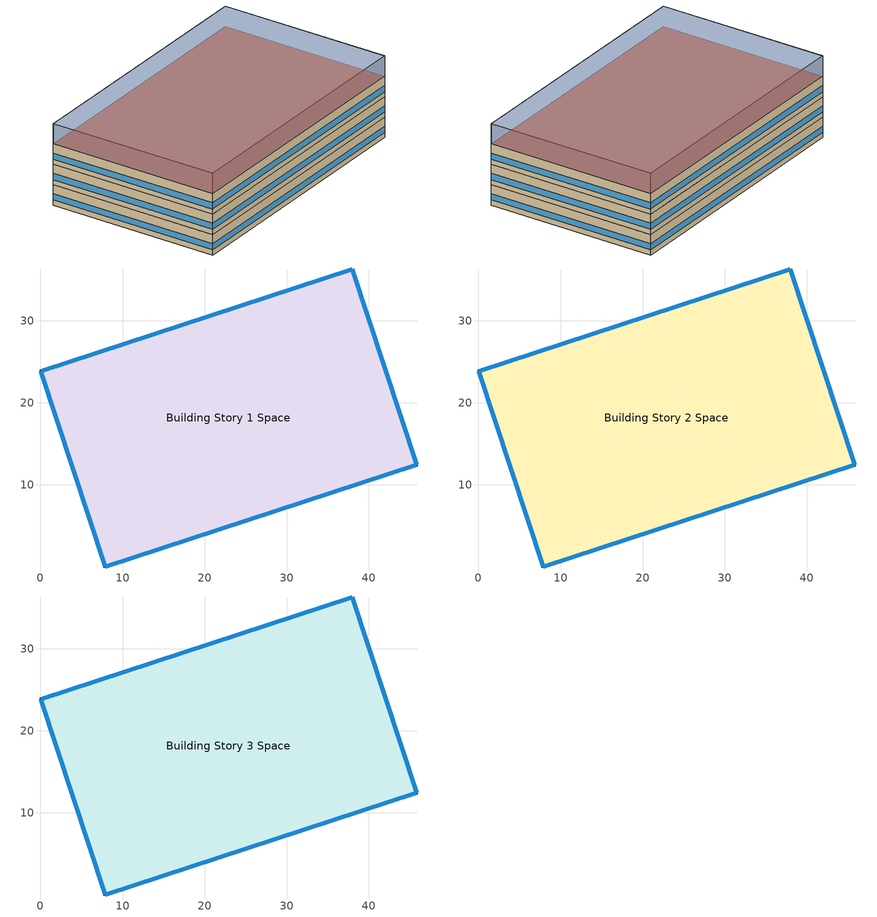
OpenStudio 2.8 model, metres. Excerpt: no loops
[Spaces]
Building Story 1 Space
 floor ground: 7.88,0 0,23.88 38.03,36.34 45.91,12.46 z0
 wall outside: 0,23.88 7.88,0 45.91,12.46 38.03,36.34 0,23.88 z0:3
 window: 38.01,36.33 0.02,23.89 / 45.9,12.48 38.04,36.31 / 0.01,23.85 7.87,0.02 / 7.9,0.01 45.89,12.45 z0.76:1.66
 ceiling adiabatic (Typical Interior Ceiling): 45.91,12.46 38.03,36.34 0,23.88 7.88,0 z3
Building Story 2 Space
 floor adiabatic (Typical Insulated Carpeted 8in Slab Floor): 7.88,0 0,23.88 38.03,36.34 45.91,12.46 z3
 wall outside: 0,23.88 7.88,0 45.91,12.46 38.03,36.34 0,23.88 z3:6
 window: 0.01,23.85 7.87,0.02 / 38.01,36.33 0.02,23.89 / 45.9,12.48 38.04,36.31 / 7.9,0.01 45.89,12.45 z3.76:4.66
 ceiling adiabatic (Typical Interior Ceiling): 45.91,12.46 38.03,36.34 0,23.88 7.88,0 z6
Building Story 3 Space
 floor adiabatic (Typical Insulated Carpeted 8in Slab Floor): 7.88,0 0,23.88 38.03,36.34 45.91,12.46 z6
 wall outside: 0,23.88 7.88,0 45.91,12.46 38.03,36.34 0,23.88 z6:9
 window: 7.9,0.01 45.89,12.45 / 45.9,12.48 38.04,36.31 / 38.01,36.33 0.02,23.89 / 0.01,23.85 7.87,0.02 z6.76:7.66
 roof outside: 45.91,12.46 38.03,36.34 0,23.88 7.88,0 z9
shading: 0,23.88 7.88,0 / 7.88,0 45.91,12.46 / 45.91,12.46 38.03,36.34 / 38.03,36.34 0,23.88 z0:12; 38.03,36.34 0,23.88 / 0,23.88 7.88,0 / 7.88,0 45.91,12.46 / 45.91,12.46 38.03,36.34 z0:9; 45.91,12.46 38.03,36.34 / 38.03,36.34 0,23.88 / 0,23.88 7.88,0 / 7.88,0 45.91,12.46 z0:3; 7.88,0 0,23.88 38.03,36.34 45.91,12.46 z0; 45.91,12.46 38.03,36.34 0,23.88 7.88,0 z12; 7.88,0 0,23.88 38.03,36.34 45.91,12.46 z0; 45.91,12.46 38.03,36.34 0,23.88 7.88,0 z9; 45.91,12.46 38.03,36.34 0,23.88 7.88,0 z3; 7.88,0 0,23.88 38.03,36.34 45.91,12.46 z0
[Site]
Buffalo Niagara Intl Ap_NY_USA: Latitude {deg}=42.8144; Longitude {deg}=-78.8496; Time Zone {hr}=-5; Elevation {m}=215; Terrain=City
[Site:WaterMainsTemperature]
Calculation Method=Correlation; Annual Average Outdoor Air Temperature {C}=8.96667; Maximum Difference In Monthly Average Outdoor Air Temperatures {deltaC}=26.2
[SizingPeriod:DesignDay] Barometric Pressure {Pa}=98769; Sky Clearness=0; Rain Indicator=0; Snow Indicator=0; Day of Month=21; Daylight Saving Time Indicator=0; Humidity Indicating Type=Wetbulb; Dry-Bulb Temperature Range Modifier Type=DefaultMultipliers
Name | Maximum Dry-Bulb Temperature {C} | Daily Dry-Bulb Temperature Range {deltaC} | Humidity Indicating Conditions at Maximum Dry-Bulb | Wind Speed {m/s} | Wind Direction {deg} | Month | Day Type | Solar Model Indicator | ASHRAE Taub | ASHRAE Taud
Buffalo Niagara Intl Ap Ann Clg .4% Condns DB=>MWB 1 | 30.3 | 9.3 | 21.8 | 5.7 | 240 | 7 | SummerDesignDay | ASHRAETau | 0.462 | 2.001
Buffalo Niagara Intl Ap Ann Clg .4% Condns WB=>MDB 1 | 27.8 | 9.3 | 23.8 | 5.7 | 240 | 7 | SummerDesignDay | ASHRAETau | 0.462 | 2.001
Buffalo Niagara Intl Ap Ann Htg 99.6% Condns DB 1 | -16.3 | 0 | -16.3 | 5.1 | 270 | 1 | WinterDesignDay | ASHRAEClearSky
[ClimateZones]
Climate Zone Institution Name 1=ASHRAE; Climate Zone Document Name 1=ANSI/ASHRAE Standard 169; Climate Zone Document Year 1=2006; Climate Zone Value 1=6A
[Site:GroundTemperature:BuildingSurface]
20.26, 20.16, 20.19, 20.28, 20.39, 22.7, 23.12, 23.23, 23.27, 20.97, 20.62, 20.41
[Building]
Restaurant 13: Nominal Floor to Floor Height {m}=3; Default Construction Set=Res 90.1-2013 - FullSrvRest - ASHRAE 169-2013-6A; Standards Number of Stories=3; Standards Number of Above Ground Stories=3; Standards Building Type=FullServiceRestaurant
[DefaultConstructionSet]
Res 90.1-2013 - FullSrvRest - ASHRAE 169-2013-6A: Default Exterior Surface Constructions=Default Surface Constructions 1; Default Interior Surface Constructions=Default Surface Constructions 2; Default Ground Contact Surface Constructions=Default Surface Constructions 3; Default Exterior SubSurface Constructions=Default Sub Surface Constructions 1; Default Interior SubSurface Constructions=Default Sub Surface Constructions 2; Interior Partition Construction=Typical Interior Partition
[DefaultSurfaceConstructions]
Name | Floor Construction | Wall Construction | Roof Ceiling Construction
Default Surface Constructions 1 | Typical Insulated Exterior Mass Floor R-19.61 | Typical Insulated Steel Framed Exterior Wall R-20.41 | Typical Wood Joist Attic Floor R-47.62
Default Surface Constructions 2 | Typical Interior Floor | Typical Interior Wall | Typical Interior Ceiling
Default Surface Constructions 3 | Typical Insulated Carpeted 8in Slab Floor | Typical Insulated Basement Mass Wall
[Construction]
Typical Insulated Exterior Mass Floor R-19.61: Typical Insulation R-17.04, 4 in. Normalweight Concrete Floor, Typical Carpet Pad
Typical Insulated Steel Framed Exterior Wall R-20.41: 25mm Stucco, 5/8 in. Gypsum Board, Typical Insulation R-18.23, 5/8 in. Gypsum Board
Typical Wood Joist Attic Floor R-47.62: 5/8 in. Gypsum Board, Typical Insulation R-45.98
Typical Interior Floor: 100mm Normalweight concrete floor, CP02 CARPET PAD
Typical Interior Wall: G01 13mm gypsum board, G01 13mm gypsum board
Typical Interior Ceiling: CP02 CARPET PAD, 100mm Normalweight concrete floor
Typical Insulated Carpeted 8in Slab Floor: 8 in. Normalweight Concrete Floor, Typical Carpet Pad
Typical Insulated Basement Mass Wall: 8 in. Concrete Block Basement Wall
U 0.48 SHGC 0.40 Dbl Ref-D Clr 6mm/13mm: REF D CLEAR 6MM, AIR 13MM, CLEAR 6MM
Typical Insulated Metal Door R-2.0: F08 Metal surface, Typical Insulation R-1.15
U 0.44 SHGC 0.26 Dbl Ref-B-H Clr 6mm/13mm Air: REF B CLEAR HI 6MM, AIR 13MM, CLEAR 6MM
Typical Overhead Door R-2.0: Typical Insulation R-1.15 1
Window_U_0.50_SHGC_0.40_Skylight_Frame_Width_0.430_in: Glass_2052_LayerAvg, Gap_1_W_0_0038, Glass_2027F_LayerAvg
Typical Interior Window: Clear 3mm
Typical Interior Door; Typical Interior Partition: G05 25mm wood
InteriorFurnishings 1: Std Wood 6inch 1
InteriorFurnishings 2: Std Wood 6inch 2
[Material:NoMass] Roughness=Smooth; Thermal Absorptance=0.9; Solar Absorptance=0.7
Name | Thermal Resistance {m2-K/W} | Visible Absorptance
Typical Insulation R-17.04 | 3.00072 | 0.7
Typical Carpet Pad; CP02 CARPET PAD | 0.21648 | 0.8
Typical Insulation R-18.23 | 3.21036 | 0.7
Typical Insulation R-45.98 | 8.09839 | 0.7
Typical Insulation R-1.15 | 0.202509 | 0.7
Typical Insulation R-1.15 1 | 0.202527 | 0.7
[Material]
Name | Roughness | Thickness {m} | Conductivity {W/m-K} | Density {kg/m3} | Specific Heat {J/kg-K} | Thermal Absorptance | Solar Absorptance | Visible Absorptance
4 in. Normalweight Concrete Floor | MediumRough | 0.1016 | 2.31 | 2322 | 832 | 0.9 | 0.7 | 0.7
25mm Stucco | Smooth | 0.0254 | 0.72 | 1856 | 840 | 0.9 | 0.7 | 0.7
5/8 in. Gypsum Board | MediumSmooth | 0.0159 | 0.16 | 800 | 1090 | 0.9 | 0.7 | 0.7
100mm Normalweight concrete floor | MediumRough | 0.1016 | 2.31045 | 2322 | 832.557 |  | 0 | 0
G01 13mm gypsum board | Smooth | 0.0127 | 0.160031 | 800.001 | 1090.73 | 0.9 | 0.7 | 0.5
8 in. Normalweight Concrete Floor | MediumRough | 0.2032 | 2.31 | 2322 | 832 | 0.9 | 0.7 | 0.7
8 in. Concrete Block Basement Wall | MediumRough | 0.2032 | 1.326 | 1842 | 912 | 0.9 | 0.7 | 0.7
F08 Metal surface | Smooth | 0.0008 | 45.28 | 7824 | 500 | 0.9 | 0.7 | 0.7
G05 25mm wood | MediumSmooth | 0.0254 | 0.15 | 608 | 1630 | 0.9 | 0.5 | 0.5
Std Wood 6inch 1; Std Wood 6inch 2 | MediumSmooth | 0.15 | 0.12 | 540 | 1210 | 0.9 | 0.7 | 0.7
[DefaultSubSurfaceConstructions]
Name | Fixed Window Construction | Operable Window Construction | Door Construction | Glass Door Construction | Overhead Door Construction | Skylight Construction | Tubular Daylight Dome Construction | Tubular Daylight Diffuser Construction
Default Sub Surface Constructions 1 | U 0.48 SHGC 0.40 Dbl Ref-D Clr 6mm/13mm | U 0.48 SHGC 0.40 Dbl Ref-D Clr 6mm/13mm | Typical Insulated Metal Door R-2.0 | U 0.44 SHGC 0.26 Dbl Ref-B-H Clr 6mm/13mm Air | Typical Overhead Door R-2.0 | Window_U_0.50_SHGC_0.40_Skylight_Frame_Width_0.430_in | Typical Interior Window | Typical Interior Window
Default Sub Surface Constructions 2 | Typical Interior Window | Typical Interior Window | Typical Interior Door
[WindowMaterial:Glazing] Optical Data Type=SpectralAverage; Infrared Transmittance at Normal Incidence=0; Dirt Correction Factor for Solar and Visible Transmittance=1; Solar Diffusing=No
Name | Thickness {m} | Solar Transmittance at Normal Incidence | Front Side Solar Reflectance at Normal Incidence | Back Side Solar Reflectance at Normal Incidence | Visible Transmittance at Normal Incidence | Front Side Visible Reflectance at Normal Incidence | Back Side Visible Reflectance at Normal Incidence | Front Side Infrared Hemispherical Emissivity | Back Side Infrared Hemispherical Emissivity | Conductivity {W/m-K}
REF D CLEAR 6MM | 0.006 | 0.429 | 0.308 | 0.379 | 0.334 | 0.453 | 0.505 | 0.84 | 0.82 | 0.9
CLEAR 6MM | 0.006 | 0.775 | 0.071 | 0.071 | 0.881 | 0.08 | 0.08 | 0.84 | 0.84 | 0.9
REF B CLEAR HI 6MM | 0.006 | 0.24 | 0.16 | 0.32 | 0.3 | 0.16 | 0.29 | 0.84 | 0.6 | 0.9
Glass_2052_LayerAvg | 0.00837 | 0.507767 | 0.054228 | 0.0544931 | 0.586833 | 0.05805 | 0.058397 | 0.84 | 0.84 | 1
Glass_2027F_LayerAvg | 0.004 | 0.369744 | 0.470069 | 0.340935 | 0.765222 | 0.0546 | 0.073741 | 0.03675 | 0.84 | 1
Clear 3mm | 0.003 | 0.837 | 0.075 | 0.075 | 0.898 | 0.081 | 0.081 | 0.84 | 0.84 | 0.9
[WindowMaterial:Gas] Gas Type=Air
Name | Thickness {m}
AIR 13MM | 0.0127
Gap_1_W_0_0038 | 0.0038
[People:Definition] Number of People Calculation Method=People/Area; Fraction Radiant=0.3; Enable ASHRAE 55 Comfort Warnings=Yes; Mean Radiant Temperature Calculation Type=ZoneAveraged; Thermal Comfort Model Type 1=Fanger
Name | People per Space Floor Area {person/m2}
FullServiceRestaurant Kitchen People Definition | 0.0538196
FullServiceRestaurant Dining People Definition | 0.753474
[Lights:Definition] Design Level Calculation Method=Watts/Area; Fraction Radiant=0.7; Fraction Visible=0.2
Name | Watts per Space Floor Area {W/m2}
FullServiceRestaurant Kitchen Lights Definition | 13.0243
FullServiceRestaurant Dining Lights Definition | 9.57988
[ElectricEquipment:Definition] Design Level Calculation Method=Watts/Area
Name | Watts per Space Floor Area {W/m2} | Fraction Latent | Fraction Radiant | Fraction Lost
FullServiceRestaurant Kitchen Elec Equip Definition | 403.97 | 0.25 | 0.3 | 0.2
FullServiceRestaurant Dining Elec Equip Definition | 64.9279 | 0.25 | 0.3
Elevator Lights 1 - pre-normalized value was 32 W. | 0.0321304 |  | 0.5
Elevator Lift Motor 1 - pre-normalized value was 16055 W. | 15.9467 |  | 0 | 1
Elevator Fan 1 - pre-normalized value was 31 W. | 0.0307488 |  | 0.5
[GasEquipment:Definition]
FullServiceRestaurant Kitchen Gas Equip Definition: Design Level Calculation Method=Watts/Area; Watts per Space Floor Area {W/m2}=649.246; Fraction Latent=0.1; Fraction Radiant=0.2; Fraction Lost=0.7
[DesignSpecification:OutdoorAir] Outdoor Air Method=Sum; Outdoor Air Flow per Person {m3/s-person}=0; Outdoor Air Flow Rate {m3/s}=0; Outdoor Air Flow Air Changes per Hour {1/hr}=0
Name | Outdoor Air Flow per Floor Area {m3/s-m2}
Blended OA | 0.00155463
Blended OA 1; Blended OA 2 | 0.0035814
[DefaultScheduleSet]
Story Ground Blended Space Type Schedule Set; Story Mid Blended Space Type Schedule Set; Story Top Blended Space Type Schedule Set
[SpaceInfiltration:DesignFlowRate] Schedule=Always On Discrete; Design Flow Rate Calculation Method=Flow/ExteriorArea; Constant Term Coefficient=0; Temperature Term Coefficient=0; Velocity Term Coefficient=0.224; Velocity Squared Term Coefficient=0
Name | Space or SpaceType | Flow per Exterior Surface Area {m3/s-m2}
FullServiceRestaurant Dining A  - Story Ground Infiltration; FullServiceRestaurant Dining C  - Story Ground Infiltration | Story Ground Blended Space Type | 4.63762e-05
FullServiceRestaurant Dining A  - Story Mid Infiltration; FullServiceRestaurant Dining B end_a - Story Mid Infiltration; FullServiceRestaurant Dining B end_b - Story Mid Infiltration; FullServiceRestaurant Dining C  - Story Mid Infiltration | Story Mid Blended Space Type | 0.000101358
FullServiceRestaurant Dining A  - Story Top Infiltration; FullServiceRestaurant Dining B end_a - Story Top Infiltration; FullServiceRestaurant Dining B end_b - Story Top Infiltration; FullServiceRestaurant Dining C  - Story Top Infiltration | Story Top Blended Space Type | 2.81353e-05
FullServiceRestaurant Dining A end_a - Story Mid Infiltration; FullServiceRestaurant Dining A end_b - Story Mid Infiltration; FullServiceRestaurant Dining C end_a - Story Mid Infiltration; FullServiceRestaurant Dining C end_b - Story Mid Infiltration | Story Mid Blended Space Type | 4.10352e-05
FullServiceRestaurant Dining A end_a - Story Top Infiltration; FullServiceRestaurant Dining A end_b - Story Top Infiltration; FullServiceRestaurant Dining C end_a - Story Top Infiltration; FullServiceRestaurant Dining C end_b - Story Top Infiltration | Story Top Blended Space Type | 1.13907e-05
FullServiceRestaurant Dining B  - Story Ground Infiltration; FullServiceRestaurant Kitchen B end_a - Story Ground Infiltration | Story Ground Blended Space Type | 0.000101358
FullServiceRestaurant Kitchen A  - Story Ground Infiltration; FullServiceRestaurant Kitchen C  - Story Ground Infiltration | Story Ground Blended Space Type | 9.60171e-05
FullServiceRestaurant Kitchen A end_a - Story Ground Infiltration; FullServiceRestaurant Kitchen C end_a - Story Ground Infiltration | Story Ground Blended Space Type | 4.10352e-05
[ElectricEquipment]
Name | Electric Equipment Definition | Space or SpaceType | Schedule | Multiplier
3 Elevator Lift Motors | Elevator Lift Motor 1 - pre-normalized value was 16055 W. | Story Ground Blended Space Type | Elevator Schedule 1 | 3
3 Elevator Fans | Elevator Fan 1 - pre-normalized value was 31 W. | Story Ground Blended Space Type | Elevator Schedule 3 | 3
3 Elevator Lights | Elevator Lights 1 - pre-normalized value was 32 W. | Story Ground Blended Space Type | Elevator Schedule 2 | 3
FullServiceRestaurant Kitchen Elec Equip 1 | FullServiceRestaurant Kitchen Elec Equip Definition | Story Ground Blended Space Type | RestaurantSitDown BLDG_EQUIP_SCH | 0.8184
FullServiceRestaurant Dining Elec Equip 1 | FullServiceRestaurant Dining Elec Equip Definition | Story Ground Blended Space Type | RestaurantSitDown BLDG_EQUIP_SCH | 0.1816
FullServiceRestaurant Dining Elec Equip 2 | FullServiceRestaurant Dining Elec Equip Definition | Story Mid Blended Space Type | RestaurantSitDown BLDG_EQUIP_SCH | 1
FullServiceRestaurant Dining Elec Equip 3 | FullServiceRestaurant Dining Elec Equip Definition | Story Top Blended Space Type | RestaurantSitDown BLDG_EQUIP_SCH | 1
[Exterior:Lights:Definition]
Name | Design Level {W}
Parking Areas and Drives Def (W/ft^2) | 0.1
Building Facades Def (W/ft^2) | 0.15
Main Entries Def (W/ft) | 30
Other Doors Def (W/ft) | 20
[Exterior:Lights] Control Option=AstronomicalClock
Name | Exterior Lights Definition | Schedule | Multiplier
Parking Areas and Drives | Parking Areas and Drives Def (W/ft^2) | Schedule Ruleset 2 | 131670
Building Facades | Building Facades Def (W/ft^2) | Schedule Ruleset 1 | 4164.04
Main Entries | Main Entries Def (W/ft) | Schedule Ruleset 2 | 8.6696
Other Doors | Other Doors Def (W/ft) | Schedule Ruleset 2 | 13.0044
[EnergyManagementSystem:Sensor] Output Variable or Output Meter Index Key=Environment
Name | Output Variable or Output Meter
Mains_Water_Temp_Sen | Site Mains Water Temperature
OAT; OAT_1; OAT_2 | Site Outdoor Air Drybulb Temperature
[EnergyManagementSystem:Actuator] Actuated Component Control Type=Schedule Value
Name | Actuated Component | Actuated Component Type
Mains_Water_Temp_Act | Mains Water Temperature | Schedule:Constant
BuildingStory1ThermalZonePSZACHtgSch0 | RestaurantSitDown HTGSETP_KITCHEN_SCH_NO_OPTIMUM | Schedule:Year
BuildingStory1ThermalZonePSZACClgSch0 | RestaurantSitDown CLGSETP_KITCHEN_SCH_NO_OPTIMUM | Schedule:Year
BuildingStory2ThermalZonePSZACHtgSch0; BuildingStory3ThermalZonePSZACHtgSch0 | RestaurantSitDown HTGSETP_SCH_NO_OPTIMUM | Schedule:Year
BuildingStory2ThermalZonePSZACClgSch0; BuildingStory3ThermalZonePSZACClgSch0 | RestaurantSitDown CLGSETP_SCH_NO_OPTIMUM | Schedule:Year
[EnergyManagementSystem:Program]
Mains_Water_Prg: SET Mains_Water_Temp_Act = Mains_Water_Temp_Sen
BuildingStory1ThermalZonePSZACOptimumStartProg0: IF DaylightSavings==0 && DayOfWeek>1 && Hour==5 && OAT<23.9 && OAT>1.7; SET BuildingStory1ThermalZonePSZACClgSch0 = 29.4; SET BuildingStory1ThermalZonePSZACHtgSch0 = 15.6; ELSEIF DaylightSavings==0 && DayOfWeek==1 && Hour==7 && OAT<23.9 && OAT>1.7; SET BuildingStory1ThermalZonePSZACClgSch0 = 29.4; SET BuildingStory1ThermalZonePSZACHtgSch0 = 15.6; ELSEIF DaylightSavings==1 && DayOfWeek>1 && Hour==4 && OAT<23.9 && OAT>1.7; SET BuildingStory1ThermalZonePSZACClgSch0 = 29.4; SET BuildingStory1ThermalZonePSZACHtgSch0 = 15.6; ELSEIF DaylightSavings==1 && DayOfWeek==1 && Hour==6 && OAT<23.9 && OAT>1.7; SET BuildingStory1ThermalZonePSZACClgSch0 = 29.4; SET BuildingStory1ThermalZonePSZACHtgSch0 = 15.6; ELSE; SET BuildingStory1ThermalZonePSZACClgSch0 = NULL; SET BuildingStory1ThermalZonePSZACHtgSch0 = NULL; ENDIF
BuildingStory2ThermalZonePSZACOptimumStartProg0: IF DaylightSavings==0 && DayOfWeek>1 && Hour==5 && OAT_1<23.9 && OAT_1>1.7; SET BuildingStory2ThermalZonePSZACClgSch0 = 29.4; SET BuildingStory2ThermalZonePSZACHtgSch0 = 15.6; ELSEIF DaylightSavings==0 && DayOfWeek==1 && Hour==7 && OAT_1<23.9 && OAT_1>1.7; SET BuildingStory2ThermalZonePSZACClgSch0 = 29.4; SET BuildingStory2ThermalZonePSZACHtgSch0 = 15.6; ELSEIF DaylightSavings==1 && DayOfWeek>1 && Hour==4 && OAT_1<23.9 && OAT_1>1.7; SET BuildingStory2ThermalZonePSZACClgSch0 = 29.4; SET BuildingStory2ThermalZonePSZACHtgSch0 = 15.6; ELSEIF DaylightSavings==1 && DayOfWeek==1 && Hour==6 && OAT_1<23.9 && OAT_1>1.7; SET BuildingStory2ThermalZonePSZACClgSch0 = 29.4; SET BuildingStory2ThermalZonePSZACHtgSch0 = 15.6; ELSE; SET BuildingStory2ThermalZonePSZACClgSch0 = NULL; SET BuildingStory2ThermalZonePSZACHtgSch0 = NULL; ENDIF
BuildingStory3ThermalZonePSZACOptimumStartProg0: IF DaylightSavings==0 && DayOfWeek>1 && Hour==5 && OAT_2<23.9 && OAT_2>1.7; SET BuildingStory3ThermalZonePSZACClgSch0 = 29.4; SET BuildingStory3ThermalZonePSZACHtgSch0 = 15.6; ELSEIF DaylightSavings==0 && DayOfWeek==1 && Hour==7 && OAT_2<23.9 && OAT_2>1.7; SET BuildingStory3ThermalZonePSZACClgSch0 = 29.4; SET BuildingStory3ThermalZonePSZACHtgSch0 = 15.6; ELSEIF DaylightSavings==1 && DayOfWeek>1 && Hour==4 && OAT_2<23.9 && OAT_2>1.7; SET BuildingStory3ThermalZonePSZACClgSch0 = 29.4; SET BuildingStory3ThermalZonePSZACHtgSch0 = 15.6; ELSEIF DaylightSavings==1 && DayOfWeek==1 && Hour==6 && OAT_2<23.9 && OAT_2>1.7; SET BuildingStory3ThermalZonePSZACClgSch0 = 29.4; SET BuildingStory3ThermalZonePSZACHtgSch0 = 15.6; ELSE; SET BuildingStory3ThermalZonePSZACClgSch0 = NULL; SET BuildingStory3ThermalZonePSZACHtgSch0 = NULL; ENDIF
[EnergyManagementSystem:ProgramCallingManager]
Mains_Water_Prg_Mgr: BeginTimestepBeforePredictor; Mains_Water_Prg
BuildingStory1ThermalZonePSZACOptimumStartCallingManager0: BeginTimestepBeforePredictor; BuildingStory1ThermalZonePSZACOptimumStartProg0
BuildingStory2ThermalZonePSZACOptimumStartCallingManager0: BeginTimestepBeforePredictor; BuildingStory2ThermalZonePSZACOptimumStartProg0
BuildingStory3ThermalZonePSZACOptimumStartCallingManager0: BeginTimestepBeforePredictor; BuildingStory3ThermalZonePSZACOptimumStartProg0
[ThermostatSetpoint:DualSetpoint]
Name | Heating Setpoint Temperature Schedule | Cooling Setpoint Temperature Schedule
Story Ground Blended Space Type Thermostat | RestaurantSitDown HTGSETP_KITCHEN_SCH_NO_OPTIMUM | RestaurantSitDown CLGSETP_KITCHEN_SCH_NO_OPTIMUM
Story Mid Blended Space Type Thermostat; Story Top Blended Space Type Thermostat | RestaurantSitDown HTGSETP_SCH_NO_OPTIMUM | RestaurantSitDown CLGSETP_SCH_NO_OPTIMUM
[InternalMass:Definition] Design Level Calculation Method=SurfaceArea/Area; Surface Area per Space Floor Area=2
Name | Construction
Internal Mass Definition 2 | InteriorFurnishings 1
Internal Mass Definition 3 | InteriorFurnishings 2
[InternalMass]
Name | Internal Mass Definition | Space or SpaceType | Multiplier
FullServiceRestaurant Dining C end_b - Story Mid Mass; FullServiceRestaurant Dining A end_b - Story Mid Mass; FullServiceRestaurant Dining C end_a - Story Mid Mass; FullServiceRestaurant Dining A end_a - Story Mid Mass | Internal Mass Definition 2 | Story Mid Blended Space Type | 0.0207622
FullServiceRestaurant Dining C  - Story Ground Mass; FullServiceRestaurant Dining A  - Story Ground Mass | Internal Mass Definition 2 | Story Ground Blended Space Type | 0.0261669
FullServiceRestaurant Kitchen A end_a - Story Ground Mass; FullServiceRestaurant Kitchen C end_a - Story Ground Mass | Internal Mass Definition 2 | Story Ground Blended Space Type | 0.0207622
FullServiceRestaurant Kitchen B  - Story Ground Mass | Internal Mass Definition 2 | Story Ground Blended Space Type | 0.479985
FullServiceRestaurant Kitchen B end_a - Story Ground Mass | Internal Mass Definition 2 | Story Ground Blended Space Type | 0.102567
FullServiceRestaurant Kitchen A  - Story Ground Mass; FullServiceRestaurant Kitchen C  - Story Ground Mass | Internal Mass Definition 2 | Story Ground Blended Space Type | 0.0971618
FullServiceRestaurant Dining A  - Story Top Mass; FullServiceRestaurant Dining B end_b - Story Top Mass; FullServiceRestaurant Dining C  - Story Top Mass; FullServiceRestaurant Dining B end_a - Story Top Mass | Internal Mass Definition 2 | Story Top Blended Space Type | 0.102567
FullServiceRestaurant Dining B  - Story Ground Mass | Internal Mass Definition 2 | Story Ground Blended Space Type | 0.129266
FullServiceRestaurant Dining A  - Story Mid Mass; FullServiceRestaurant Dining B end_a - Story Mid Mass; FullServiceRestaurant Dining C  - Story Mid Mass; FullServiceRestaurant Dining B end_b - Story Mid Mass | Internal Mass Definition 2 | Story Mid Blended Space Type | 0.102567
FullServiceRestaurant Dining B  - Story Mid Mass | Internal Mass Definition 2 | Story Mid Blended Space Type | 0.506685
FullServiceRestaurant Dining A end_b - Story Top Mass; FullServiceRestaurant Dining A end_a - Story Top Mass; FullServiceRestaurant Dining C end_a - Story Top Mass; FullServiceRestaurant Dining C end_b - Story Top Mass | Internal Mass Definition 2 | Story Top Blended Space Type | 0.0207622
FullServiceRestaurant Dining B  - Story Top Mass | Internal Mass Definition 2 | Story Top Blended Space Type | 0.506685
Building Story 1 Space Mass | Internal Mass Definition 3 | Building Story 1 Space | 1
Building Story 2 Space Mass | Internal Mass Definition 3 | Building Story 2 Space | 1
Building Story 3 Space Mass | Internal Mass Definition 3 | Building Story 3 Space | 1
[People] Number of People Schedule=RestaurantSitDown BLDG_OCC_SCH; Activity Level Schedule=RestaurantSitDown ACTIVITY_SCH; Work Efficiency Schedule=Work Efficiency Schedule; Clothing Insulation Schedule=Clothing Schedule; Air Velocity Schedule=Air Velocity Schedule
Name | People Definition | Space or SpaceType | Multiplier
FullServiceRestaurant Kitchen People 1 | FullServiceRestaurant Kitchen People Definition | Story Ground Blended Space Type | 0.8184
FullServiceRestaurant Dining People 1 | FullServiceRestaurant Dining People Definition | Story Ground Blended Space Type | 0.1816
FullServiceRestaurant Dining People 2 | FullServiceRestaurant Dining People Definition | Story Mid Blended Space Type | 1
FullServiceRestaurant Dining People 3 | FullServiceRestaurant Dining People Definition | Story Top Blended Space Type | 1
[Lights] Fraction Replaceable=1
Name | Lights Definition | Space or SpaceType | Schedule | Multiplier
FullServiceRestaurant Kitchen Lights 1 | FullServiceRestaurant Kitchen Lights Definition | Story Ground Blended Space Type | RestaurantSitDown BLDG_LIGHT_KITCHEN_SCH_2010_2013 | 0.8184
FullServiceRestaurant Dining Lights 1 | FullServiceRestaurant Dining Lights Definition | Story Ground Blended Space Type | RestaurantSitDown BLDG_LIGHT_DINING_SCH_2013 | 0.1816
FullServiceRestaurant Dining Lights 2 | FullServiceRestaurant Dining Lights Definition | Story Mid Blended Space Type | RestaurantSitDown BLDG_LIGHT_DINING_SCH_2013 | 1
FullServiceRestaurant Dining Lights 3 | FullServiceRestaurant Dining Lights Definition | Story Top Blended Space Type | RestaurantSitDown BLDG_LIGHT_DINING_SCH_2013 | 1
[GasEquipment]
FullServiceRestaurant Kitchen Gas Equip 1: Gas Equipment Definition=FullServiceRestaurant Kitchen Gas Equip Definition; Space or SpaceType=Story Ground Blended Space Type; Schedule=RestaurantSitDown Rest_GAS_EQUIP_SCH; Multiplier=0.8184
[SpaceType] Standards Building Type=FullServiceRestaurant
Name | Default Schedule Set | Design Specification Outdoor Air Object | Standards Space Type
Story Ground Blended Space Type | Story Ground Blended Space Type Schedule Set | Blended OA | Kitchen
Story Mid Blended Space Type | Story Mid Blended Space Type Schedule Set | Blended OA 1 | Dining
Story Top Blended Space Type | Story Top Blended Space Type Schedule Set | Blended OA 2 | Dining
[Space]
Name | Space Type | Building Story | Thermal Zone
Building Story 1 Space | Story Ground Blended Space Type | Building Story 1 | Building Story 1 ThermalZone
Building Story 2 Space | Story Mid Blended Space Type | Building Story 2 | Building Story 2 ThermalZone
Building Story 3 Space | Story Top Blended Space Type | Building Story 3 | Building Story 3 ThermalZone
[BuildingStory]
Building Story 1; Building Story 2; Building Story 3
[ThermalZone] Fraction of Zone Controlled by Primary Daylighting Control=0.204; Use Ideal Air Loads=No
Name | Primary Daylighting Control | Secondary Daylighting Control | Fraction of Zone Controlled by Secondary Daylighting Control | Thermostat
Building Story 1 ThermalZone | Building Story 1 Space Daylt Sensor 1 | Building Story 1 Space Daylt Sensor 2 | 0.354 | Story Ground Blended Space Type Thermostat
Building Story 2 ThermalZone | Building Story 2 Space Daylt Sensor 1 | Building Story 2 Space Daylt Sensor 2 | 0.795 | Story Mid Blended Space Type Thermostat
Building Story 3 ThermalZone | Building Story 3 Space Daylt Sensor 1 | Building Story 3 Space Daylt Sensor 2 | 0.505 | Story Top Blended Space Type Thermostat
[Daylighting:Control] Lighting Control Type=Stepped; Minimum Input Power Fraction for Continuous Dimming Control=0.3; Minimum Light Output Fraction for Continuous Dimming Control=0.2; Number of Stepped Control Steps=3; Probability Lighting will be Reset When Needed in Manual Stepped Control=1; Maximum Allowable Discomfort Glare Index=22
Name | Space | Position X-Coordinate {m} | Position Y-Coordinate {m} | Position Z-Coordinate {m} | Illuminance Setpoint {lux}
Building Story 1 Space Daylt Sensor 1 | Building Story 1 Space | 26.5521 | 7.27128 | 0.762 | 375
Building Story 1 Space Daylt Sensor 2 | Building Story 1 Space | 26.2053 | 8.33024 | 0.762 | 375
Building Story 2 Space Daylt Sensor 1 | Building Story 2 Space | 26.5521 | 7.27128 | 3.762 | 300
Building Story 2 Space Daylt Sensor 2 | Building Story 2 Space | 26.2053 | 8.33024 | 3.762 | 300
Building Story 3 Space Daylt Sensor 1 | Building Story 3 Space | 26.5521 | 7.27128 | 6.762 | 300
Building Story 3 Space Daylt Sensor 2 | Building Story 3 Space | 26.2053 | 8.33024 | 6.762 | 300
[AvailabilityManager:NightCycle] Control Type=CycleOnAny; Thermostat Tolerance {deltaC}=1; Cycling Run Time {s}=1800
Availability Manager Night Cycle 1; Availability Manager Night Cycle 2; Availability Manager Night Cycle 3
[Schedule:Ruleset]
Name | Default Day Schedule | Summer Design Day Schedule | Winter Design Day Schedule
Clothing Schedule | Clothing Schedule Default Winter Clothes
Air Velocity Schedule | Air Velocity Schedule Default
Work Efficiency Schedule | Work Efficiency Schedule Default
RestaurantSitDown BLDG_OCC_SCH | RestaurantSitDown BLDG_OCC_SCH Default | RestaurantSitDown BLDG_OCC_SCH Summer Design Day | RestaurantSitDown BLDG_OCC_SCH Winter Design Day
RestaurantSitDown ACTIVITY_SCH | RestaurantSitDown ACTIVITY_SCH Default | RestaurantSitDown ACTIVITY_SCH Summer Design Day | RestaurantSitDown ACTIVITY_SCH Winter Design Day
RestaurantSitDown BLDG_LIGHT_KITCHEN_SCH_2010_2013 | RestaurantSitDown BLDG_LIGHT_KITCHEN_SCH_2010_2013 Default | RestaurantSitDown BLDG_LIGHT_KITCHEN_SCH_2010_2013 Summer Design Day | RestaurantSitDown BLDG_LIGHT_KITCHEN_SCH_2010_2013 Winter Design Day
RestaurantSitDown BLDG_EQUIP_SCH | RestaurantSitDown BLDG_EQUIP_SCH Default | RestaurantSitDown BLDG_EQUIP_SCH Summer Design Day | RestaurantSitDown BLDG_EQUIP_SCH Winter Design Day
RestaurantSitDown Rest_GAS_EQUIP_SCH | RestaurantSitDown Rest_GAS_EQUIP_SCH Default | RestaurantSitDown Rest_GAS_EQUIP_SCH Summer Design Day | RestaurantSitDown Rest_GAS_EQUIP_SCH Winter Design Day
RestaurantSitDown BLDG_LIGHT_DINING_SCH_2013 | RestaurantSitDown BLDG_LIGHT_DINING_SCH_2013 Default | RestaurantSitDown BLDG_LIGHT_DINING_SCH_2013 Summer Design Day | RestaurantSitDown BLDG_LIGHT_DINING_SCH_2013 Winter Design Day
Elevator Schedule 1 | 27 space(s) Occ Sch Default 1 | 27 space(s) Occ Sch Summer Design Day 1 | 27 space(s) Occ Sch Winter Design Day 1
Elevator Schedule 2 | 27 space(s) Occ Sch Default 2 | 27 space(s) Occ Sch Summer Design Day 2 | 27 space(s) Occ Sch Winter Design Day 2
Elevator Schedule 3 | 27 space(s) Occ Sch Default 3 | 27 space(s) Occ Sch Summer Design Day 3 | 27 space(s) Occ Sch Winter Design Day 3
Schedule Ruleset 1 | Schedule Day 17
Schedule Ruleset 2 | Schedule Day 18
RestaurantSitDown HTGSETP_KITCHEN_SCH_NO_OPTIMUM | RestaurantSitDown HTGSETP_KITCHEN_SCH_NO_OPTIMUM Default | RestaurantSitDown HTGSETP_KITCHEN_SCH_NO_OPTIMUM Summer Design Day | RestaurantSitDown HTGSETP_KITCHEN_SCH_NO_OPTIMUM Winter Design Day
RestaurantSitDown CLGSETP_KITCHEN_SCH_NO_OPTIMUM | RestaurantSitDown CLGSETP_KITCHEN_SCH_NO_OPTIMUM Default | RestaurantSitDown CLGSETP_KITCHEN_SCH_NO_OPTIMUM Summer Design Day | RestaurantSitDown CLGSETP_KITCHEN_SCH_NO_OPTIMUM Winter Design Day
RestaurantSitDown HTGSETP_SCH_NO_OPTIMUM | RestaurantSitDown HTGSETP_SCH_NO_OPTIMUM Default | RestaurantSitDown HTGSETP_SCH_NO_OPTIMUM Summer Design Day | RestaurantSitDown HTGSETP_SCH_NO_OPTIMUM Winter Design Day
RestaurantSitDown CLGSETP_SCH_NO_OPTIMUM | RestaurantSitDown CLGSETP_SCH_NO_OPTIMUM Default | RestaurantSitDown CLGSETP_SCH_NO_OPTIMUM Summer Design Day | RestaurantSitDown CLGSETP_SCH_NO_OPTIMUM Winter Design Day
[Schedule:Day]
Clothing Schedule Default Winter Clothes; RestaurantSitDown BLDG_OCC_SCH Summer Design Day; RestaurantSitDown BLDG_LIGHT_KITCHEN_SCH_2010_2013 Summer Design Day; RestaurantSitDown BLDG_LIGHT_DINING_SCH_2013 Summer Design Day; 27 space(s) Occ Sch Summer Design Day 1; 27 space(s) Occ Sch Winter Design Day 1; 27 space(s) Occ Sch Summer Design Day 2; 27 space(s) Occ Sch Winter Design Day 2; 27 space(s) Occ Sch Summer Design Day 3; 27 space(s) Occ Sch Winter Design Day 3: 24, 0, 1
Clothing Schedule Summer Clothes: 24, 0, 0.5
Air Velocity Schedule Default: 24, 0, 0.2
Work Efficiency Schedule Default; RestaurantSitDown BLDG_OCC_SCH Winter Design Day; RestaurantSitDown BLDG_LIGHT_KITCHEN_SCH_2010_2013 Winter Design Day; RestaurantSitDown BLDG_EQUIP_SCH Winter Design Day; RestaurantSitDown Rest_GAS_EQUIP_SCH Winter Design Day; RestaurantSitDown BLDG_LIGHT_DINING_SCH_2013 Winter Design Day: 24, 0, 0
RestaurantSitDown BLDG_OCC_SCH Default: 1, 0, 0.05, 6, 0, 0, 7, 0, 0.05, 9, 0, 0.5, 11, 0, 0.2, 12, 0, 0.3, 14, 0, 0.5, 15, 0, 0.3, 16, 0, 0.2, 17, 0, 0.25, 18, 0, 0.35, 19, 0, 0.55, 20, 0, 0.65, 21, 0, 0.7, 22, 0, 0.35, 24, 0, 0.2
RestaurantSitDown BLDG_OCC_SCH Sat Day: 1, 0, 0.05, 6, 0, 0, 7, 0, 0.05, 9, 0, 0.5, 10, 0, 0.4, 11, 0, 0.2, 12, 0, 0.45, 14, 0, 0.5, 15, 0, 0.35, 18, 0, 0.3, 19, 0, 0.7, 20, 0, 0.9, 21, 0, 0.7, 22, 0, 0.65, 23, 0, 0.55, 24, 0, 0.35
RestaurantSitDown BLDG_OCC_SCH Wkdy Day: 1, 0, 0.05, 5, 0, 0, 6, 0, 0.05, 7, 0, 0.1, 10, 0, 0.4, 11, 0, 0.2, 12, 0, 0.5, 13, 0, 0.8, 14, 0, 0.7, 15, 0, 0.4, 16, 0, 0.2, 17, 0, 0.25, 18, 0, 0.5, 21, 0, 0.8, 22, 0, 0.5, 23, 0, 0.35, 24, 0, 0.2
RestaurantSitDown ACTIVITY_SCH Default; RestaurantSitDown ACTIVITY_SCH Winter Design Day; RestaurantSitDown ACTIVITY_SCH Summer Design Day: 24, 0, 120
RestaurantSitDown BLDG_LIGHT_KITCHEN_SCH_2010_2013 Default: 1, 0, 0.16446, 6, 0, 0.15, 8, 0, 0.24669, 10, 0, 0.41115, 16, 0, 0.57561, 22, 0, 0.49338, 23, 0, 0.41115, 24, 0, 0.24669
RestaurantSitDown BLDG_LIGHT_KITCHEN_SCH_2010_2013 Sat Day: 1, 0, 0.16446, 6, 0, 0.15, 8, 0, 0.24669, 10, 0, 0.49338, 17, 0, 0.65784, 22, 0, 0.74007, 23, 0, 0.41115, 24, 0, 0.24669
RestaurantSitDown BLDG_LIGHT_KITCHEN_SCH_2010_2013 Wkdy Day: 1, 0, 0.123345, 5, 0, 0.15, 6, 0, 0.16446, 8, 0, 0.32892, 10, 0, 0.49338, 22, 0, 0.74007, 23, 0, 0.41115, 24, 0, 0.24669
RestaurantSitDown BLDG_EQUIP_SCH Default; RestaurantSitDown BLDG_EQUIP_SCH Default|Sat|Wkdy Day; RestaurantSitDown Rest_GAS_EQUIP_SCH Default; RestaurantSitDown Rest_GAS_EQUIP_SCH Default|Sat|Wkdy Day: 1, 0, 0.03, 2, 0, 0.02, 3, 0, 0.03, 4, 0, 0.02, 5, 0, 0.05, 6, 0, 0.12, 7, 0, 0.13, 8, 0, 0.15, 9, 0, 0.18, 10, 0, 0.21, 11, 0, 0.26, 12, 0, 0.29, 13, 0, 0.27, 14, 0, 0.25, 16, 0, 0.23, 18, 0, 0.26, 19, 0, 0.24, 20, 0, 0.22, 21, 0, 0.2, 22, 0, 0.18, 23, 0, 0.09, 24, 0, 0.03
RestaurantSitDown BLDG_EQUIP_SCH Summer Design Day; RestaurantSitDown Rest_GAS_EQUIP_SCH Summer Design Day: 24, 0, 0.29
RestaurantSitDown BLDG_LIGHT_DINING_SCH_2013 Default: 1, 0, 0.1877, 6, 0, 0.15, 8, 0, 0.2816, 10, 0, 0.4693, 16, 0, 0.657, 22, 0, 0.5631, 23, 0, 0.4693, 24, 0, 0.2816
RestaurantSitDown BLDG_LIGHT_DINING_SCH_2013 Sat Day: 1, 0, 0.1877, 6, 0, 0.15, 8, 0, 0.2816, 10, 0, 0.5631, 17, 0, 0.7509, 22, 0, 0.8447, 23, 0, 0.4693, 24, 0, 0.2816
RestaurantSitDown BLDG_LIGHT_DINING_SCH_2013 Wkdy Day: 1, 0, 0.1408, 5, 0, 0.15, 6, 0, 0.1877, 8, 0, 0.3754, 10, 0, 0.5631, 22, 0, 0.8447, 23, 0, 0.4693, 24, 0, 0.2816
27 space(s) Occ Sch Default 1: 1, 0, 0.0481464, 4, 0, 0, 6, 0, 0.0481464, 7, 0, 0.288878, 9, 0, 0, 10, 0, 0.192586, 11, 0, 0.288878, 12, 0, 0.288878, 13, 0, 0.0962928, 14, 0, 0.288878, 15, 0, 0.192586, 16, 0, 0.0481464, 17, 0, 0.240732, 18, 0, 0.288878, 20, 0, 0, 21, 0, 0.288878, 22, 0, 0.144439, 23, 0, 0.144439, 24, 0, 0
27 space(s) Occ Sch Sunday 1: 1, 0, 0.0481464, 5, 0, 0, 6, 0, 0.0481464, 7, 0, 0.433318, 8, 0, 0, 9, 0, 0.288878, 10, 0, 0, 11, 0, 0.0962928, 12, 0, 0.192586, 13, 0, 0, 14, 0, 0.192586, 15, 0, 0.0962928, 16, 0, 0.0481464, 17, 0, 0.0962928, 18, 0, 0.192586, 19, 0, 0.0962928, 20, 0, 0.0481464, 21, 0, 0.337025, 22, 0, 0.144439, 24, 0, 0
27 space(s) Occ Sch Saturday 1: 1, 0, 0.0481464, 5, 0, 0, 6, 0, 0.0481464, 7, 0, 0.433318, 8, 0, 0, 9, 0, 0.0962928, 10, 0, 0.192586, 11, 0, 0.240732, 12, 0, 0.0481464, 13, 0, 0, 14, 0, 0.144439, 15, 0, 0.0481464, 17, 0, 0, 18, 0, 0.385171, 20, 0, 0.192586, 21, 0, 0.0481464, 22, 0, 0.0962928, 23, 0, 0.192586, 24, 0, 0
27 space(s) Occ Sch Default 2; 27 space(s) Occ Sch Default 3: 1, 0, 1, 4, 0, 0, 6, 0, 1, 7, 0, 1, 9, 0, 0, 10, 0, 1, 11, 0, 1, 12, 0, 1, 13, 0, 1, 14, 0, 1, 15, 0, 1, 16, 0, 1, 17, 0, 1, 18, 0, 1, 20, 0, 0, 21, 0, 1, 22, 0, 1, 23, 0, 1, 24, 0, 0
27 space(s) Occ Sch Sunday 2; 27 space(s) Occ Sch Sunday 3: 1, 0, 1, 5, 0, 0, 6, 0, 1, 7, 0, 1, 8, 0, 0, 9, 0, 1, 10, 0, 0, 11, 0, 1, 12, 0, 1, 13, 0, 0, 14, 0, 1, 15, 0, 1, 16, 0, 1, 17, 0, 1, 18, 0, 1, 19, 0, 1, 20, 0, 1, 21, 0, 1, 22, 0, 1, 24, 0, 0
27 space(s) Occ Sch Saturday 2; 27 space(s) Occ Sch Saturday 3: 1, 0, 1, 5, 0, 0, 6, 0, 1, 7, 0, 1, 8, 0, 0, 9, 0, 1, 10, 0, 1, 11, 0, 1, 12, 0, 1, 13, 0, 0, 14, 0, 1, 15, 0, 1, 17, 0, 0, 18, 0, 1, 20, 0, 1, 21, 0, 1, 22, 0, 1, 23, 0, 1, 24, 0, 0
Schedule Day 17: 6, 0, 0, 24, 0, 1
Schedule Day 18: 6, 0, 0.7, 24, 0, 1
RestaurantSitDown HTGSETP_KITCHEN_SCH_NO_OPTIMUM Default; RestaurantSitDown HTGSETP_KITCHEN_SCH_NO_OPTIMUM Default|Sat|Wkdy Day: 1, 0, 19, 4, 0, 15.6, 24, 0, 19
RestaurantSitDown HTGSETP_KITCHEN_SCH_NO_OPTIMUM Summer Design Day; RestaurantSitDown HTGSETP_SCH_NO_OPTIMUM Summer Design Day: 24, 0, 15.6
RestaurantSitDown HTGSETP_KITCHEN_SCH_NO_OPTIMUM Winter Design Day: 24, 0, 19
RestaurantSitDown CLGSETP_KITCHEN_SCH_NO_OPTIMUM Default; RestaurantSitDown CLGSETP_KITCHEN_SCH_NO_OPTIMUM Default|Sat|Wkdy Day: 1, 0, 26, 4, 0, 30, 24, 0, 26
RestaurantSitDown CLGSETP_KITCHEN_SCH_NO_OPTIMUM Summer Design Day: 1, 0, 26, 5, 0, 30, 6, 0, 28, 24, 0, 26
RestaurantSitDown CLGSETP_KITCHEN_SCH_NO_OPTIMUM Winter Design Day; RestaurantSitDown CLGSETP_SCH_NO_OPTIMUM Winter Design Day: 24, 0, 30
RestaurantSitDown HTGSETP_SCH_NO_OPTIMUM Default; RestaurantSitDown HTGSETP_SCH_NO_OPTIMUM Default|Sat|Wkdy Day: 4, 0, 15.6, 24, 0, 21
RestaurantSitDown HTGSETP_SCH_NO_OPTIMUM Winter Design Day: 24, 0, 21
RestaurantSitDown CLGSETP_SCH_NO_OPTIMUM Default; RestaurantSitDown CLGSETP_SCH_NO_OPTIMUM Default|Sat|Wkdy Day: 4, 0, 30, 24, 0, 24
RestaurantSitDown CLGSETP_SCH_NO_OPTIMUM Summer Design Day: 5, 0, 30, 6, 0, 26, 24, 0, 24
[Schedule:Rule] Date Specification Type=DateRange; Start Day=1
Name | Schedule Ruleset | Rule Order | Day Schedule | Start Month | End Month | End Day | Apply Saturday | Apply Monday | Apply Tuesday | Apply Wednesday | Apply Thursday | Apply Friday | Apply Sunday
Schedule Rule 1 | Clothing Schedule | 0 | Clothing Schedule Summer Clothes | 5 | 9 | 30
Schedule Rule 2 | RestaurantSitDown BLDG_OCC_SCH | 1 | RestaurantSitDown BLDG_OCC_SCH Sat Day | 1 | 12 | 31 | Yes
Schedule Rule 3 | RestaurantSitDown BLDG_OCC_SCH | 0 | RestaurantSitDown BLDG_OCC_SCH Wkdy Day | 1 | 12 | 31 |  | Yes | Yes | Yes | Yes | Yes
Schedule Rule 4 | RestaurantSitDown BLDG_LIGHT_KITCHEN_SCH_2010_2013 | 1 | RestaurantSitDown BLDG_LIGHT_KITCHEN_SCH_2010_2013 Sat Day | 1 | 12 | 31 | Yes
Schedule Rule 5 | RestaurantSitDown BLDG_LIGHT_KITCHEN_SCH_2010_2013 | 0 | RestaurantSitDown BLDG_LIGHT_KITCHEN_SCH_2010_2013 Wkdy Day | 1 | 12 | 31 |  | Yes | Yes | Yes | Yes | Yes
Schedule Rule 6 | RestaurantSitDown BLDG_EQUIP_SCH | 0 | RestaurantSitDown BLDG_EQUIP_SCH Default|Sat|Wkdy Day | 1 | 12 | 31 | Yes | Yes | Yes | Yes | Yes | Yes
Schedule Rule 7 | RestaurantSitDown Rest_GAS_EQUIP_SCH | 0 | RestaurantSitDown Rest_GAS_EQUIP_SCH Default|Sat|Wkdy Day | 1 | 12 | 31 | Yes | Yes | Yes | Yes | Yes | Yes
Schedule Rule 9 | RestaurantSitDown BLDG_LIGHT_DINING_SCH_2013 | 1 | RestaurantSitDown BLDG_LIGHT_DINING_SCH_2013 Sat Day | 1 | 12 | 31 | Yes
Schedule Rule 10 | RestaurantSitDown BLDG_LIGHT_DINING_SCH_2013 | 0 | RestaurantSitDown BLDG_LIGHT_DINING_SCH_2013 Wkdy Day | 1 | 12 | 31 |  | Yes | Yes | Yes | Yes | Yes
27 space(s) Occ Sch Sunday Rule 1 | Elevator Schedule 1 | 0 | 27 space(s) Occ Sch Sunday 1 | 1 | 12 | 31 |  |  |  |  |  |  | Yes
27 space(s) Occ Sch Saturday Rule 1 | Elevator Schedule 1 | 1 | 27 space(s) Occ Sch Saturday 1 | 1 | 12 | 31 | Yes
27 space(s) Occ Sch Sunday Rule 2 | Elevator Schedule 2 | 0 | 27 space(s) Occ Sch Sunday 2 | 1 | 12 | 31 |  |  |  |  |  |  | Yes
27 space(s) Occ Sch Saturday Rule 2 | Elevator Schedule 2 | 1 | 27 space(s) Occ Sch Saturday 2 | 1 | 12 | 31 | Yes
27 space(s) Occ Sch Sunday Rule 3 | Elevator Schedule 3 | 0 | 27 space(s) Occ Sch Sunday 3 | 1 | 12 | 31 |  |  |  |  |  |  | Yes
27 space(s) Occ Sch Saturday Rule 3 | Elevator Schedule 3 | 1 | 27 space(s) Occ Sch Saturday 3 | 1 | 12 | 31 | Yes
Schedule Rule 15 | RestaurantSitDown HTGSETP_KITCHEN_SCH_NO_OPTIMUM | 0 | RestaurantSitDown HTGSETP_KITCHEN_SCH_NO_OPTIMUM Default|Sat|Wkdy Day | 1 | 12 | 31 | Yes | Yes | Yes | Yes | Yes | Yes
Schedule Rule 16 | RestaurantSitDown CLGSETP_KITCHEN_SCH_NO_OPTIMUM | 0 | RestaurantSitDown CLGSETP_KITCHEN_SCH_NO_OPTIMUM Default|Sat|Wkdy Day | 1 | 12 | 31 | Yes | Yes | Yes | Yes | Yes | Yes
Schedule Rule 17 | RestaurantSitDown HTGSETP_SCH_NO_OPTIMUM | 0 | RestaurantSitDown HTGSETP_SCH_NO_OPTIMUM Default|Sat|Wkdy Day | 1 | 12 | 31 | Yes | Yes | Yes | Yes | Yes | Yes
Schedule Rule 18 | RestaurantSitDown CLGSETP_SCH_NO_OPTIMUM | 0 | RestaurantSitDown CLGSETP_SCH_NO_OPTIMUM Default|Sat|Wkdy Day | 1 | 12 | 31 | Yes | Yes | Yes | Yes | Yes | Yes
[Schedule:Constant]
Name | Value
Always On Discrete | 1
Mains Water Temperature | 10
